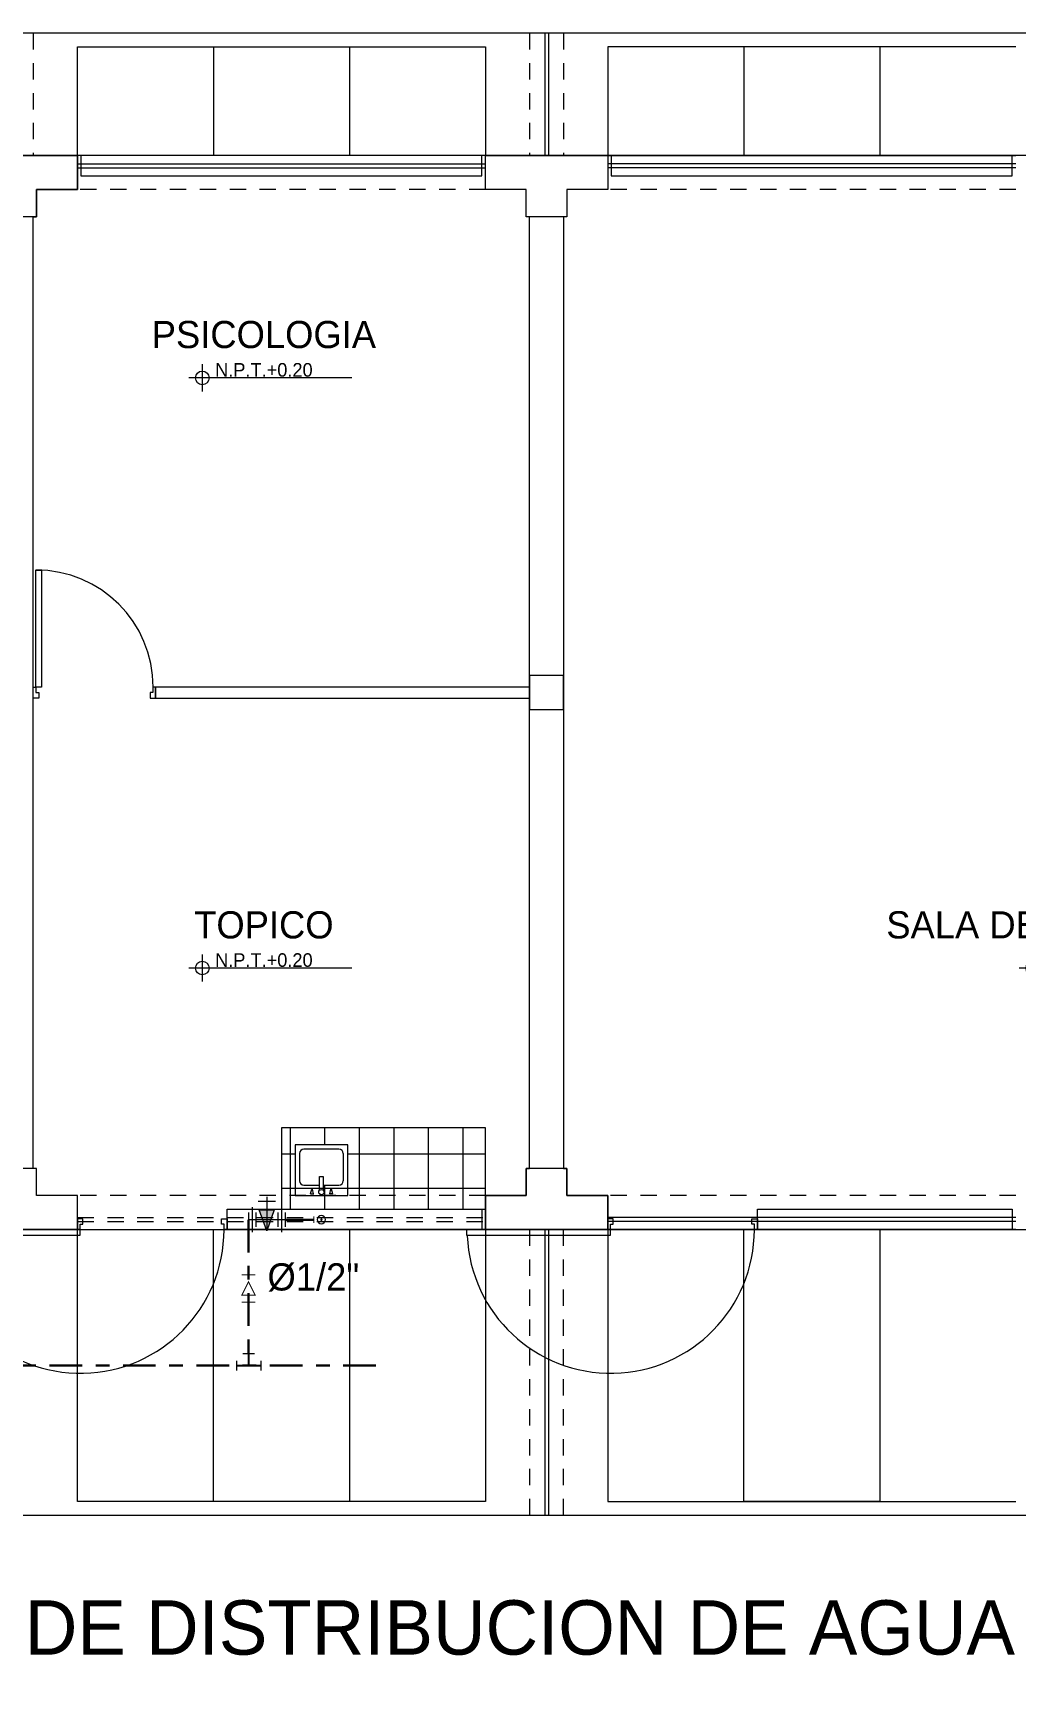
# Model space of a CAD drawing. Header units: millimetres. Extents: x 84 to 2740, y 103 to 1679.
# Drawn here: x 167.08 to 174.3, y 108.18 to 120.41 of the extents above; entities that cross this region are included whole.
import ezdxf
from ezdxf.enums import TextEntityAlignment as Align

# ---------------------------------------------------------------- set-up
doc = ezdxf.new("R2010")
doc.units = ezdxf.units.MM
doc.linetypes.add('ACAD_ISO02W100', pattern=[15, 12, -3])
doc.linetypes.add('ACAD_ISO10W100', pattern=[18, 12, -3, 0, -3])
for name, color, linetype, lineweight in [('A-BURBUJA DE VANOS', 32, 'Continuous', 5), ('accesorios', 10, 'Continuous', 9), ('INST. SANITARIAS', 252, 'Continuous', 0), ('IS- RED DE AGUA FRIA', 162, 'ACAD_ISO10W100', 30), ('IS- TUVERIA Ø4', 170, 'Continuous', 60)]:
    doc.layers.add(name, color=color, linetype=linetype, lineweight=lineweight)
doc.styles.add('ROYER', font='')
doc.styles.get('ROYER').set_extended_font_data('Bahnschrift Light')

# ---------------------------------------------------------------- blocks, each defined once
blk = doc.blocks.new('INST TEXTO')
at = {"layer": 'INST. SANITARIAS'}
h = blk.add_hatch(dxfattribs=at)
h.set_pattern_fill('ANGLE', color=256)
h.set_pattern_definition([(0, (-2586.02, -1659.2586), (0, 6.985), [5.08, -1.905]), (90, (-2586.02, -1659.2586), (-6.985, 4e-16), [5.08, -1.905])])
h.paths.add_polyline_path([(0, 0), (0, 0.05, 0.414214), (-0.05, 0)])
h.paths.add_polyline_path([(0.05, 0), (0, 0), (0, -0.05, 0.414214)])
for p, q in [((1.1, 0), (-0.1, 0)), ((0, 0.1), (0, -0.1))]:
    blk.add_line(p, q, dxfattribs=at)
blk.add_circle((0, 0), 0.05, dxfattribs=at)
at = {"layer": 'INST. SANITARIAS', "style": 'ROYER'}
for tag, height, p in [('AMBIENTE', 0.2, (0.454, 0.319)), ('N.P.T', 0.1, (0.454, 0.059)), ('PISO1', 0.1, (0.454, -0.146)), ('PISO2', 0.1, (0.454, -0.301))]:
    blk.add_attdef(tag, text='', height=height, dxfattribs=at).set_placement(p, align=Align.MIDDLE)
blk = doc.blocks.new('SANITARIAS')
at = {"layer": 'INST. SANITARIAS'}
for p, q in [((24.85, 0), (0, 0)), ((8.513, 0), (8.513, -0.9)), ((8.538, 0), (8.538, -0.9)), ((5.075, -0.9), (5.075, -0.1)), ((5.075, -0.1), (8.075, -0.1)), ((6.075, -0.1), (6.075, -0.9)), ((7.075, -0.1), (7.075, -0.9)), ((8.075, -0.1), (8.075, -0.9)), ((11.975, -0.1), (8.975, -0.1)), ((8.975, -0.1), (8.975, -0.9)), ((9.975, -0.1), (9.975, -0.9)), ((10.975, -0.1), (10.975, -0.9)), ((24.25, -0.9), (0.6, -0.9)), ((5.075, -0.9), (4.175, -0.9)), ((4.175, -0.9), (5.075, -0.9)), ((8.075, -0.9), (5.075, -0.9)), ((5.075, -1.15), (5.075, -0.9)), ((5.075, -0.9), (5.075, -1.15)), ((5.075, -0.96), (8.075, -0.96)), ((8.05, -0.9), (5.1, -0.9)), ((5.1, -0.9), (5.1, -1.05)), ((8.05, -1.05), (8.05, -0.9)), ((8.075, -1.15), (8.075, -0.9)), ((8.075, -0.9), (8.975, -0.9)), ((8.075, -0.9), (8.975, -0.9)), ((8.075, -1.15), (8.075, -0.9)), ((8.975, -0.9), (11.975, -0.9)), ((8.975, -0.9), (8.975, -1.15)), ((8.975, -0.9), (8.975, -1.15)), ((11.975, -0.96), (8.975, -0.96)), ((11.95, -0.9), (9, -0.9)), ((9, -0.9), (9, -1.05)), ((11.95, -1.05), (11.95, -0.9)), ((5.075, -0.99), (8.075, -0.99)), ((5.1, -1.05), (8.05, -1.05)), ((11.975, -0.99), (8.975, -0.99)), ((9, -1.05), (11.95, -1.05)), ((4.775, -1.35), (4.775, -1.15)), ((4.775, -1.15), (5.075, -1.15)), ((5.075, -1.15), (4.775, -1.15)), ((4.775, -1.15), (4.775, -1.35)), ((8.375, -1.15), (8.075, -1.15)), ((8.375, -1.15), (8.075, -1.15)), ((8.375, -1.35), (8.375, -1.15)), ((8.375, -1.35), (8.375, -1.15)), ((8.975, -1.15), (8.675, -1.15)), ((8.675, -1.15), (8.675, -1.35)), ((8.975, -1.15), (8.675, -1.15)), ((8.675, -1.15), (8.675, -1.35)), ((4.775, -1.35), (4.475, -1.35)), ((4.75, -8.35), (4.75, -1.35)), ((4.75, -1.35), (4.775, -1.35)), ((8.4, -1.35), (8.375, -1.35)), ((8.675, -1.35), (8.375, -1.35)), ((8.4, -8.35), (8.4, -1.35)), ((8.675, -1.35), (8.65, -1.35)), ((8.65, -1.35), (8.65, -8.35)), ((8.65, -4.725), (8.4, -4.725)), ((8.4, -4.725), (8.4, -4.975)), ((8.65, -4.975), (8.65, -4.725)), ((8.396, -4.81), (5.65, -4.81)), ((5.65, -4.81), (5.65, -4.89)), ((5.65, -4.89), (8.4, -4.89)), ((8.4, -4.81), (8.396, -4.81)), ((8.4, -4.975), (8.65, -4.975)), ((8.075, -8.05), (6.575, -8.05)), ((6.575, -8.05), (6.575, -8.65)), ((8.075, -8.65), (8.075, -8.05)), ((6.707, -8.24), (6.707, -8.44)), ((6.998, -8.207), (6.74, -8.207)), ((7.031, -8.44), (7.031, -8.24)), ((4.775, -8.35), (4.475, -8.35)), ((4.775, -8.35), (4.75, -8.35)), ((4.775, -8.55), (4.775, -8.35)), ((4.775, -8.55), (4.775, -8.35)), ((6.856, -8.408), (6.882, -8.408)), ((6.856, -8.51), (6.856, -8.408)), ((6.882, -8.408), (6.882, -8.51)), ((8.675, -8.35), (8.375, -8.35)), ((8.375, -8.35), (8.375, -8.55)), ((8.375, -8.55), (8.375, -8.35)), ((8.375, -8.35), (8.4, -8.35)), ((8.65, -8.35), (8.675, -8.35)), ((8.675, -8.55), (8.675, -8.35)), ((8.675, -8.35), (8.675, -8.55)), ((5.075, -8.55), (4.775, -8.55)), ((5.075, -8.55), (4.775, -8.55)), ((5.075, -8.8), (5.075, -8.55)), ((5.075, -8.8), (5.075, -8.55)), ((6.74, -8.472), (6.856, -8.472)), ((6.788, -8.536), (6.798, -8.503)), ((6.788, -8.536), (6.813, -8.536)), ((6.798, -8.503), (6.803, -8.503)), ((6.812, -8.537), (6.803, -8.503)), ((6.882, -8.472), (6.998, -8.472)), ((6.954, -8.536), (6.929, -8.536)), ((6.93, -8.537), (6.938, -8.503)), ((6.944, -8.503), (6.938, -8.503)), ((6.954, -8.536), (6.944, -8.503)), ((8.375, -8.55), (8.075, -8.55)), ((8.075, -8.55), (8.075, -8.8)), ((8.075, -8.8), (8.075, -8.55)), ((8.075, -8.55), (8.375, -8.55)), ((8.975, -8.55), (8.675, -8.55)), ((8.675, -8.55), (8.975, -8.55)), ((8.975, -8.8), (8.975, -8.55)), ((8.975, -8.55), (8.975, -8.8)), ((6.175, -8.65), (8.05, -8.65)), ((6.175, -8.8), (6.175, -8.65)), ((6.575, -8.65), (8.075, -8.65)), ((8.05, -8.65), (8.05, -8.8)), ((10.075, -8.65), (11.95, -8.65)), ((10.075, -8.8), (10.075, -8.65)), ((11.95, -8.65), (11.95, -8.8)), ((0.6, -8.8), (24.25, -8.8)), ((4.175, -8.8), (5.075, -8.8)), ((4.175, -8.8), (5.075, -8.8)), ((5.075, -10.8), (5.075, -8.8)), ((5.075, -8.8), (8.075, -8.8)), ((6.075, -8.8), (7.075, -8.8)), ((6.075, -10.8), (6.075, -8.8)), ((8.05, -8.8), (6.175, -8.8)), ((7.075, -8.8), (7.075, -10.8)), ((8.075, -8.8), (8.075, -10.8)), ((8.075, -8.8), (8.975, -8.8)), ((8.975, -8.8), (8.075, -8.8)), ((8.513, -8.8), (8.513, -10.9)), ((8.538, -8.8), (8.538, -10.9)), ((11.975, -8.71), (8.975, -8.71)), ((11.975, -8.74), (8.975, -8.74)), ((11.975, -8.8), (8.975, -8.8)), ((8.975, -8.8), (8.975, -10.8)), ((9.975, -8.8), (10.975, -8.8)), ((9.975, -10.8), (9.975, -8.8)), ((11.95, -8.8), (10.075, -8.8)), ((10.975, -8.8), (10.975, -10.8)), ((8.075, -10.8), (5.075, -10.8)), ((7.075, -10.8), (6.075, -10.8)), ((8.975, -10.8), (11.975, -10.8)), ((10.975, -10.8), (9.975, -10.8)), ((0, -10.9), (24.85, -10.9))]:
    blk.add_line(p, q, dxfattribs=at)
at = {"layer": 'INST. SANITARIAS', "linetype": 'ACAD_ISO02W100', "ltscale": 0.01}
for p, q in [((4.75, 0), (4.75, -0.9)), ((8.4, 0), (8.4, -0.9)), ((8.65, 0), (8.65, -0.9)), ((8.075, -1.15), (5.075, -1.15)), ((11.975, -1.15), (8.975, -1.15)), ((8.075, -8.55), (5.075, -8.55)), ((11.975, -8.55), (8.975, -8.55)), ((5.075, -8.71), (8.075, -8.71)), ((5.075, -8.74), (8.075, -8.74)), ((8.4, -8.8), (8.4, -10.9)), ((8.65, -10.9), (8.65, -8.8))]:
    blk.add_line(p, q, dxfattribs=at)
at = {"layer": 'INST. SANITARIAS', "linetype": 'Continuous'}
for p, q in [((6.641, -8.65), (6.641, -8.05)), ((6.895, -8.175), (6.895, -8.05)), ((7.149, -8.65), (7.149, -8.05)), ((7.403, -8.65), (7.403, -8.05)), ((7.657, -8.65), (7.657, -8.05)), ((7.911, -8.65), (7.911, -8.05)), ((6.575, -8.242), (6.675, -8.242)), ((7.063, -8.242), (8.075, -8.242)), ((6.575, -8.496), (8.075, -8.496)), ((6.895, -8.65), (6.895, -8.472))]:
    blk.add_line(p, q, dxfattribs=at)
at = {"layer": 'INST. SANITARIAS'}
for points in [[(4.77, -4.81), (4.77, -3.95), (4.81, -3.95), (4.81, -4.81)], [(4.79, -4.85), (4.79, -4.89), (4.75, -4.89), (4.75, -4.81), (4.77, -4.81), (4.77, -4.85)], [(5.61, -4.85), (5.61, -4.89), (5.65, -4.89), (5.65, -4.81), (5.63, -4.81), (5.63, -4.85)], [(7.063, -8.175), (6.675, -8.175), (6.675, -8.55), (7.063, -8.55)], [(5.095, -8.8), (4.035, -8.8), (4.035, -8.84), (5.095, -8.84)], [(5.115, -8.76), (5.115, -8.72), (5.075, -8.72), (5.075, -8.8), (5.095, -8.8), (5.095, -8.76)], [(6.135, -8.76), (6.135, -8.72), (6.175, -8.72), (6.175, -8.8), (6.155, -8.8), (6.155, -8.76)], [(8.995, -8.8), (7.935, -8.8), (7.935, -8.84), (8.995, -8.84)], [(9.015, -8.76), (9.015, -8.72), (8.975, -8.72), (8.975, -8.8), (8.995, -8.8), (8.995, -8.76)], [(10.035, -8.76), (10.035, -8.72), (10.075, -8.72), (10.075, -8.8), (10.055, -8.8), (10.055, -8.76)]]:
    blk.add_lwpolyline(points, close=True, dxfattribs=at)
blk.add_circle((6.869, -8.524), 0.0194, dxfattribs=at)
for centre, radius, start, end in [((4.77, -4.81), 0.862, 0, 90), ((6.74, -8.24), 0.0323, 90, 180), ((6.998, -8.24), 0.0323, 0, 90), ((6.74, -8.44), 0.0323, 180, 270), ((6.998, -8.44), 0.0323, 270, 0), ((5.097, -8.8), 1.056, 182.4146, 359.9739), ((8.997, -8.8), 1.056, 182.4146, 359.9739)]:
    blk.add_arc(centre, radius, start, end, dxfattribs=at)
at = {"layer": 'IS- TUVERIA Ø4'}
ref = blk.add_blockref('INST TEXTO', (5.993, -2.535), dxfattribs=at)
ref.add_attrib('AMBIENTE', 'PSICOLOGIA', dxfattribs={"layer": 'INST. SANITARIAS', "height": 0.2, "style": 'ROYER'}).set_placement((6.446, -2.216), align=Align.MIDDLE)
ref.add_attrib('N.P.T', 'N.P.T.+0.20', dxfattribs={"layer": 'INST. SANITARIAS', "height": 0.1, "style": 'ROYER'}).set_placement((6.446, -2.476), align=Align.MIDDLE)
ref = blk.add_blockref('INST TEXTO', (5.993, -6.876), dxfattribs=at)
ref.add_attrib('AMBIENTE', 'TOPICO', dxfattribs={"layer": 'INST. SANITARIAS', "height": 0.2, "style": 'ROYER'}).set_placement((6.446, -6.558), align=Align.MIDDLE)
ref.add_attrib('N.P.T', 'N.P.T.+0.20', dxfattribs={"layer": 'INST. SANITARIAS', "height": 0.1, "style": 'ROYER'}).set_placement((6.446, -6.817), align=Align.MIDDLE)
ref = blk.add_blockref('INST TEXTO', (12.101, -6.876), dxfattribs=at)
ref.add_attrib('AMBIENTE', 'SALA DE PROFESORES', dxfattribs={"layer": 'INST. SANITARIAS', "height": 0.2, "style": 'ROYER'}).set_placement((12.554, -6.558), align=Align.MIDDLE)
ref.add_attrib('N.P.T', 'N.P.T.+0.20', dxfattribs={"layer": 'INST. SANITARIAS', "height": 0.1, "style": 'ROYER'}).set_placement((12.554, -6.817), align=Align.MIDDLE)
blk = doc.blocks.new('CODO DE 90 SUBE')
at = {"layer": 'accesorios', "linetype": 'Continuous', "ltscale": 0.01}
h = blk.add_hatch(dxfattribs=at)
h.set_pattern_fill('ANSI31', color=256)
h.set_pattern_definition([(45, (0, 0), (-0.08839, 0.08839), [])])
edge = h.paths.add_edge_path()
edge.add_arc((0.03, -0.001), 0.005, 0, 360)
at = {"layer": 'accesorios', "linetype": 'Continuous', "ltscale": 0.01, "const_width": 0.0075}
blk.add_lwpolyline([(-0.025, -0.025), (-0.025, 0.025)], dxfattribs=at)
at = {"layer": 'accesorios', "linetype": 'Continuous', "ltscale": 0.01}
for radius in [0.03, 0.005]:
    blk.add_circle((0.03, -0.001), radius, dxfattribs=at)
blk = doc.blocks.new('45')
at = {"layer": 'accesorios', "color": 0, "ltscale": 0.3}
for p, q in [((-772821.304, -9147334.77), (-772821.184, -9147334.77)), ((-772821.369, -9147334.845), (-772821.369, -9147334.945)), ((-772821.119, -9147334.845), (-772821.119, -9147334.945))]:
    blk.add_line(p, q, dxfattribs=at)
at = {"layer": 'accesorios', "color": 0, "ltscale": 0.3, "const_width": 0.02}
for points in [[(-772821.244, -9147334.895), (-772821.244, -9147334.77)], [(-772821.369, -9147334.895), (-772821.119, -9147334.895)]]:
    blk.add_lwpolyline(points, dxfattribs=at)
blk = doc.blocks.new('reduccion')
at = {"layer": 'accesorios', "linetype": 'Continuous', "ltscale": 0.01, "const_width": 0.0075}
for points in [[(-0.2, -0.05), (-0.2, 0.05)], [(0, -0.05), (0, 0.05)]]:
    blk.add_lwpolyline(points, dxfattribs=at)
blk.add_lwpolyline([(-0.15, 0), (-0.05, 0.05), (-0.05, -0.05)], close=True, dxfattribs=at)
blk = doc.blocks.new('DIAMETRO DE TUBERIA')
at = {"layer": 'IS- RED DE AGUA FRIA', "style": 'ROYER'}
blk.add_attdef('DIAMETRO', text='', height=0.2, dxfattribs=at).set_placement((0.004, 0.005), align=Align.MIDDLE)
blk = doc.blocks.new('uijo')
at = {"layer": 'accesorios'}
h = blk.add_hatch(color=1, dxfattribs=at)
h.paths.add_polyline_path([(535.788, 222.759), (535.736, 222.759), (535.761, 222.691), (535.788, 222.691)])
h.paths.add_polyline_path([(535.839, 222.759), (535.788, 222.759), (535.788, 222.691), (535.815, 222.691)])
h.paths.add_polyline_path([(535.815, 222.691), (535.788, 222.691), (535.788, 222.615)])
h.paths.add_polyline_path([(535.788, 222.691), (535.761, 222.691), (535.788, 222.615)])
at = {"layer": 'accesorios', "color": 1}
for p, q in [((535.848, 222.816), (535.728, 222.816)), ((535.788, 222.846), (535.788, 222.615)), ((535.663, 222.741), (535.663, 222.641)), ((535.663, 222.691), (535.913, 222.691)), ((535.687, 222.776), (535.687, 222.606)), ((535.712, 222.741), (535.712, 222.641)), ((535.788, 222.615), (535.736, 222.759)), ((535.736, 222.759), (535.839, 222.759)), ((535.839, 222.759), (535.788, 222.615)), ((535.863, 222.741), (535.863, 222.641)), ((535.888, 222.776), (535.888, 222.606)), ((535.913, 222.741), (535.913, 222.641))]:
    blk.add_line(p, q, dxfattribs=at)
blk = doc.blocks.new('NOMBRE DE PLANO')
at = {"layer": 'A-BURBUJA DE VANOS', "style": 'ROYER'}
for tag, p, height in [('NOMBRE', (0, 0), 0.4), ('ESCALA', (0, -0.306), 0.2)]:
    blk.add_attdef(tag, p, '', height=height, dxfattribs=at)

msp = doc.modelspace()

# ---------------------------------------------------------------- linework, layer by layer
at = {"layer": 'IS- RED DE AGUA FRIA', "linetype": 'ACAD_ISO10W100', "ltscale": 0.02}
msp.add_line((168.928, 111.684), (169.141, 111.684), dxfattribs=at)
for points in [[(168.659, 111.684), (168.659, 111.684), (168.659, 110.611)], [(169.596, 110.611), (161.33, 110.611)]]:
    msp.add_lwpolyline(points, dxfattribs=at)

# ---------------------------------------------------------------- block references
at = {"layer": 'A-BURBUJA DE VANOS'}
msp.add_blockref('NOMBRE DE PLANO', (162.169, 108.485), dxfattribs=at).add_auto_attribs({'NOMBRE': 'PLANO DE REDES DE DISTRIBUCION DE AGUA', 'ESCALA': 'ESC:  1:50'})
at = {"layer": 'accesorios'}
for name, p, xscale, yscale, zscale in [('uijo', (-407.356, -127.782), 1.07533110680392, 1.07533110680392, 1.07533110680392), ('45', (554194.475, 6557719.782), 0.7168874045359469, 0.7168874045359469, 0.7168874045359469)]:
    msp.add_blockref(name, p, dxfattribs=dict(at, xscale=xscale, yscale=yscale, zscale=zscale))
at = {"layer": 'accesorios', "xscale": -1}
for name, p, rotation in [('CODO DE 90 SUBE', (169.165, 111.684), 180), ('reduccion', (168.659, 111.078), 90)]:
    msp.add_blockref(name, p, dxfattribs=dict(at, rotation=rotation))
at = {"layer": 'IS- RED DE AGUA FRIA'}
ref = msp.add_blockref('DIAMETRO DE TUBERIA', (169.139, 111.26), dxfattribs=dict(at, xscale=-1))
ref.add_attrib('DIAMETRO', 'Ø1/2"', dxfattribs={"height": 0.2, "style": 'ROYER'}).set_placement((169.136, 111.265), align=Align.MIDDLE)
at = {"layer": 'IS- TUVERIA Ø4'}
msp.add_blockref('SANITARIAS', (162.326, 120.411), dxfattribs=at)

doc.saveas('drawing.dxf')
